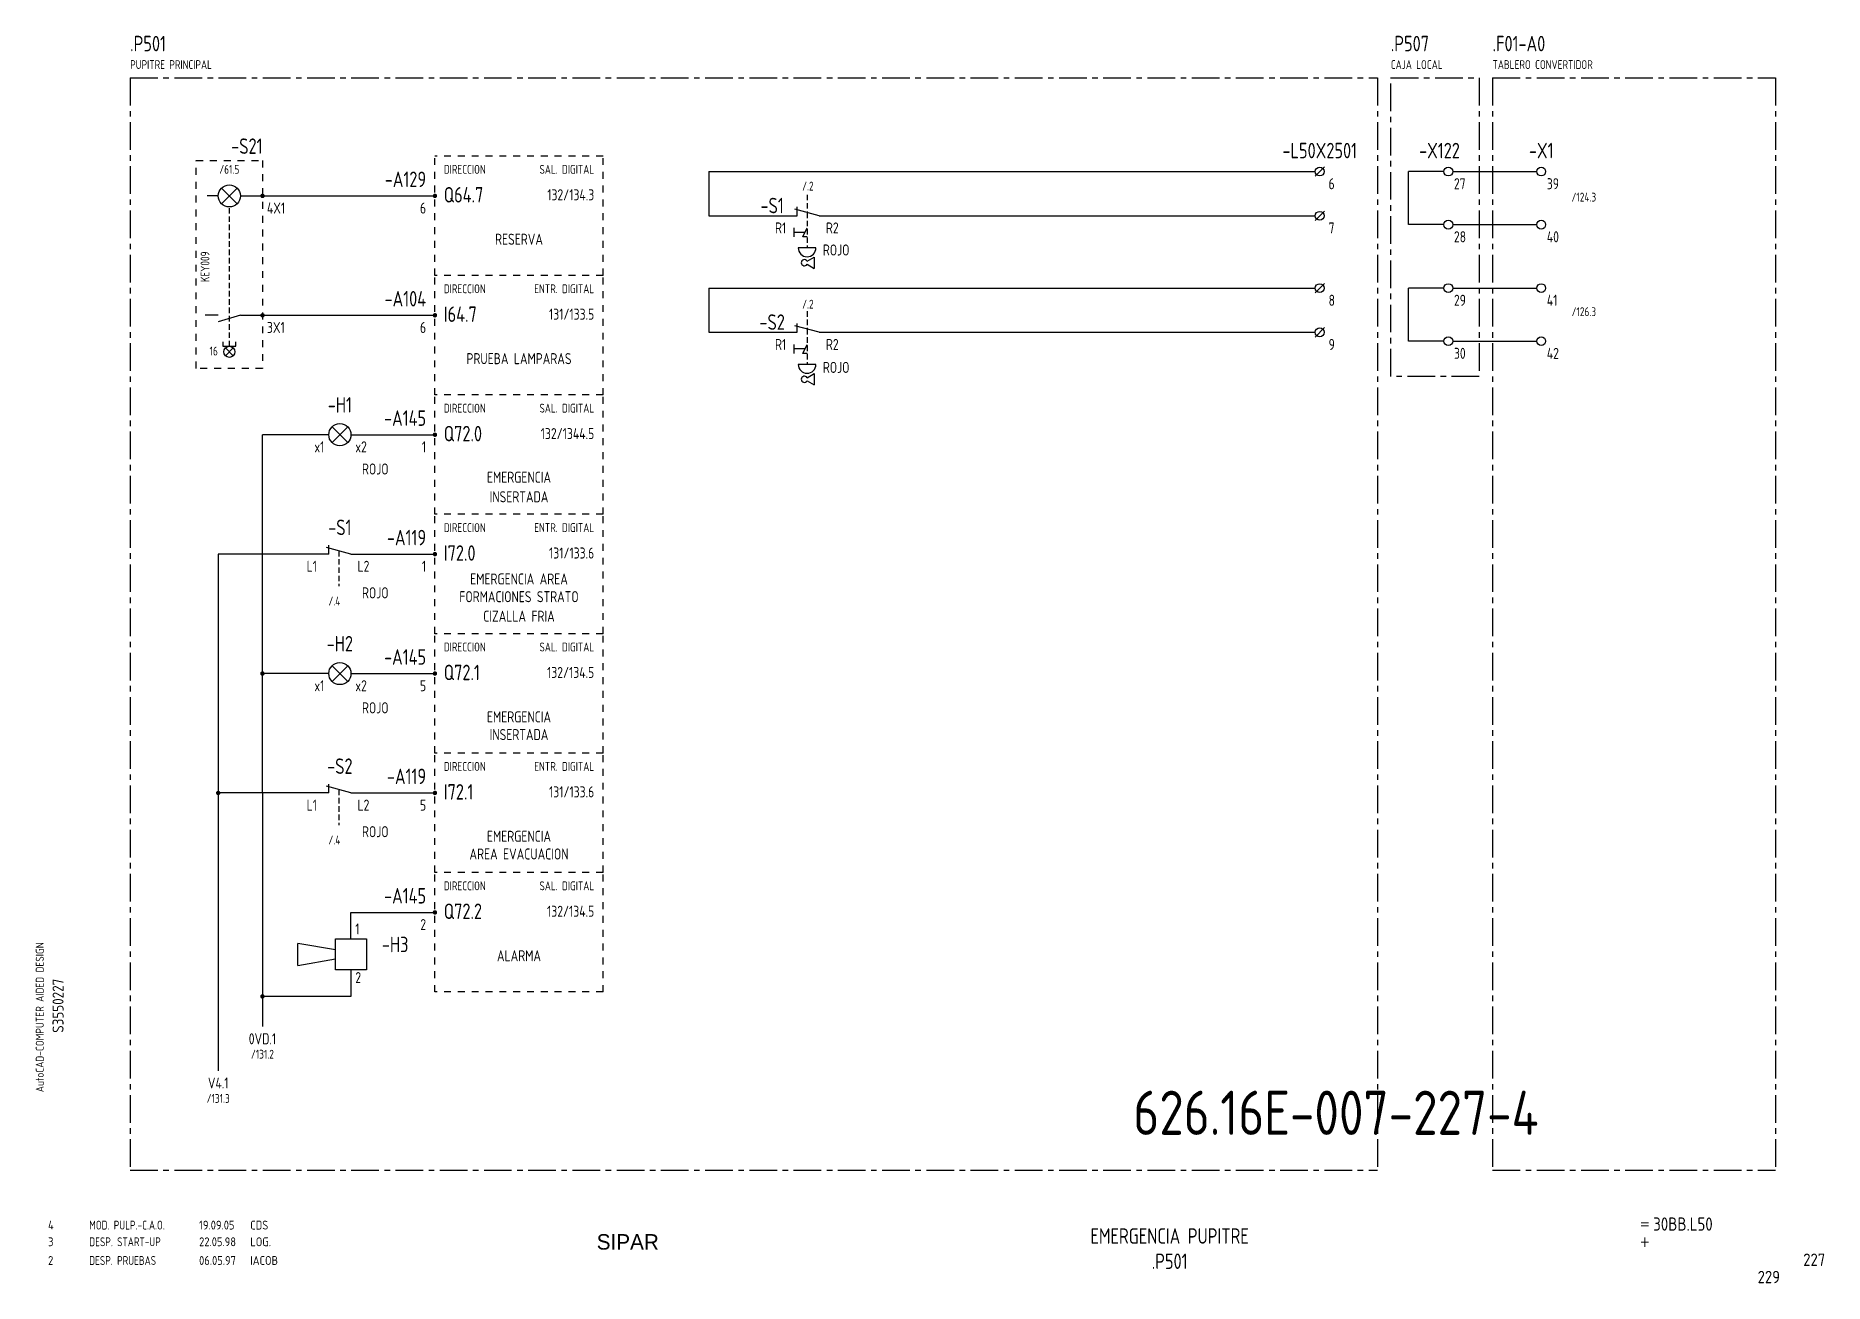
# Model space of a CAD drawing. Extents: x 10 to 414, y 6 to 288.
import ezdxf
from ezdxf.enums import TextEntityAlignment as Align

# ---------------------------------------------------------------- set-up
doc = ezdxf.new("R2010")
doc.units = 0
doc.header["$LTSCALE"] = 5
doc.header["$MEASUREMENT"] = 0
for name, pattern in [('CENTER', [2, 1.25, -0.25, 0.25, -0.25]), ('HIDDEN', [0.375, 0.25, -0.125]), ('HIDDEN1', [0.625, 0.3125, -0.3125])]:
    doc.linetypes.add(name, pattern=pattern)
doc.layers.get('0').update_dxf_attribs({"linetype": 'CONTINUOUS'})
doc.layers.add('CART', color=7, linetype='CONTINUOUS')
doc.styles.add('DIN', font='DIN.shx', dxfattribs={"width": 0.85})
doc.styles.add('N', font='ROMANS', dxfattribs={"width": 0.85, "height": 3})
doc.styles.add('SIMPLEX', font='SIMPLEX', dxfattribs={"width": 0.85})
doc.styles.add('X', font='UNIV.SHX', dxfattribs={"height": 3.5})

# ---------------------------------------------------------------- blocks, each defined once
blk = doc.blocks.new('B5-3')
at = {"linetype": 'Continuous', "const_width": 0.5}
blk.add_lwpolyline([(-0.25, 0, 1), (0.25, 0, 1)], format="xyb", close=True, dxfattribs=at)
blk = doc.blocks.new('NORMALE')
at = {"linetype": 'Continuous'}
blk.add_line((-1.06, -1.06), (1.06, 1.06), dxfattribs=at)
at = {"color": 7}
blk.add_circle((0, 0), 1, dxfattribs=at)
at = {"color": 7, "style": 'SIMPLEX', "flags": 9}
for tag, p in [('QUADRO', (-7.5, 4)), ('SEZIONE', (-7.5, 2.5)), ('NUMO', (-7.5, 1)), ('NUMM', (-7.5, -0.5)), ('NOTEM', (-7.5, -2)), ('NOTEV', (-7.5, -3.5)), ('UTENZA', (-7.5, -5)), ('RIP', (-7.5, -6.5)), ('RAGGIO', (-7.5, -8))]:
    blk.add_attdef(tag, p, '', height=1, dxfattribs=at)
at = {"color": 3, "style": 'SIMPLEX', "flags": 8}
for tag, p in [('NUMI', (1.5, 0.5)), ('MORSETTIERA', (1.5, -2.5))]:
    blk.add_attdef(tag, p, '', height=2, dxfattribs=at)
blk = doc.blocks.new('REV2')
at = {"color": 3, "style": 'DIN'}
for s, width, p in [('2', 0.9, (12.45, 13.79)), ('DESP. PRUEBAS', 0.8, (21.76, 13.79)), ('06.05.97', 0.9, (46.59, 13.79)), ('IACOB', 0.9, (58.16, 13.79))]:
    blk.add_text(s, height=2, dxfattribs=dict(at, width=width)).set_placement(p)
blk = doc.blocks.new('DESP')
at = {"color": 3, "style": 'DIN'}
for s, width, p in [('3', 0.9, (7.45, 13.02)), ('DESP. START-UP', 0.8, (16.76, 13.02)), ('22.05.98', 0.9, (41.59, 13.02)), ('LOG.', 0.9, (53.16, 13.02))]:
    blk.add_text(s, height=2, dxfattribs=dict(at, width=width)).set_placement(p)
blk = doc.blocks.new('3333')
at = {"color": 3, "style": 'DIN'}
for s, width, p in [('4', 0.9, (12.45, 17.79)), ('MOD. PULP.-C.A.O.', 0.8, (21.76, 17.79)), ('19.09.05', 0.9, (46.59, 17.79)), ('CDS', 0.9, (58.16, 17.79))]:
    blk.add_text(s, height=2, dxfattribs=dict(at, width=width)).set_placement(p)

msp = doc.modelspace()

# ---------------------------------------------------------------- linework, layer by layer
at = {"color": 3, "linetype": 'CENTER'}
for p, q in [((31, 278.19), (31, 31.22)), ((31, 278.19), (313, 278.19)), ((313, 278.19), (313, 31.22)), ((339, 278.19), (339, 31.22)), ((339, 278.19), (403, 278.19)), ((403, 278.19), (403, 31.22)), ((31, 31.22), (313, 31.22)), ((339, 31.22), (403, 31.22))]:
    msp.add_line(p, q, dxfattribs=at)
at = {"linetype": 'HIDDEN1'}
for p, q in [((45.93, 212.5), (45.93, 259.5)), ((45.93, 259.5), (60.93, 259.5)), ((60.93, 259.5), (60.93, 212.5)), ((137.91, 260.5), (99.91, 260.5)), ((99.91, 233.5), (99.91, 260.5)), ((137.91, 233.5), (137.91, 260.5)), ((99.91, 206.5), (99.91, 233.5)), ((137.91, 233.5), (99.91, 233.5)), ((137.91, 206.5), (137.91, 233.5)), ((60.93, 212.5), (45.93, 212.5)), ((99.91, 179.5), (99.91, 206.5)), ((137.91, 206.5), (99.91, 206.5)), ((137.91, 179.5), (137.91, 206.5)), ((137.91, 179.5), (99.91, 179.5)), ((99.91, 152.5), (99.91, 179.5)), ((99.91, 152.5), (99.91, 179.5)), ((137.91, 152.5), (137.91, 179.5)), ((137.91, 152.5), (137.91, 179.5)), ((137.91, 152.5), (99.91, 152.5)), ((99.91, 125.5), (99.91, 152.5)), ((137.91, 125.5), (137.91, 152.5)), ((99.91, 98.5), (99.91, 125.5)), ((99.91, 98.5), (99.91, 125.5)), ((137.91, 125.5), (99.91, 125.5)), ((137.91, 98.5), (137.91, 125.5)), ((137.91, 98.5), (137.91, 125.5)), ((99.91, 71.5), (99.91, 98.5)), ((137.91, 98.5), (99.91, 98.5)), ((137.91, 71.5), (137.91, 98.5)), ((137.91, 71.5), (99.91, 71.5))]:
    msp.add_line(p, q, dxfattribs=at)
for p, q in [((161.79, 257), (298.93, 257)), ((161.79, 257), (161.79, 247)), ((328, 257), (320, 257)), ((320, 245), (320, 257)), ((330, 257), (349, 257)), ((50.93, 251.5), (48.43, 251.5)), ((55.93, 251.5), (60.93, 251.5)), ((60.93, 251.5), (99.91, 251.5)), ((161.79, 247), (181.79, 247)), ((186.79, 247), (181.29, 248.5)), ((181.79, 247), (181.79, 249)), ((186.79, 247), (298.93, 247)), ((181.04, 244.25), (181.04, 242.25)), ((183.54, 243.25), (181.04, 243.25)), ((183.04, 242.25), (184.04, 244.25)), ((328, 245), (320, 245)), ((330, 245), (349, 245)), ((184.04, 242.25), (183.04, 242.25)), ((161.79, 230.65), (298.93, 230.65)), ((161.79, 230.65), (161.79, 220.65)), ((320, 218.65), (320, 230.65)), ((328, 230.65), (320, 230.65)), ((330, 230.65), (349, 230.65)), ((50.93, 224.5), (47.93, 224.5)), ((55.93, 224.5), (50.93, 223)), ((55.93, 224.5), (60.93, 224.5)), ((60.93, 224.5), (99.91, 224.5)), ((181.79, 220.65), (181.79, 222.65)), ((51.93, 218.5), (51.93, 217.5)), ((54.93, 217.5), (54.93, 218.5)), ((161.79, 220.65), (181.79, 220.65)), ((186.79, 220.65), (181.29, 222.15)), ((186.79, 220.65), (298.93, 220.65)), ((328, 218.65), (320, 218.65)), ((330, 218.65), (349, 218.65)), ((51.93, 217.5), (54.93, 217.5)), ((181.04, 217.9), (181.04, 215.9)), ((183.54, 216.9), (181.04, 216.9)), ((183.04, 215.9), (184.04, 217.9)), ((184.04, 215.9), (183.04, 215.9)), ((60.91, 116.5), (60.91, 197.5)), ((80.91, 197.5), (99.91, 197.5)), ((50.91, 170.5), (50.91, 53.67)), ((75.91, 170.5), (50.91, 170.5)), ((80.91, 170.5), (75.41, 172)), ((75.91, 170.5), (75.91, 172.5)), ((80.91, 170.5), (99.91, 170.5)), ((80.91, 143.5), (99.91, 143.5)), ((80.91, 116.5), (75.41, 118)), ((75.91, 116.5), (75.91, 118.5)), ((75.91, 116.5), (50.91, 116.5)), ((60.91, 116.5), (60.91, 63.67)), ((80.91, 116.5), (99.91, 116.5)), ((80.91, 89.5), (99.91, 89.5)), ((80.91, 83.5), (80.91, 89.5)), ((68.91, 77.5), (68.91, 82.5)), ((80.91, 76.5), (80.91, 70.5)), ((80.91, 70.5), (60.91, 70.5))]:
    msp.add_line(p, q)
at = {"linetype": 'Continuous'}
for p, q in [((330, 257), (334, 257)), ((51.66, 249.73), (55.2, 253.26)), ((55.2, 249.73), (51.66, 253.26)), ((186.04, 239.75), (182.04, 239.75)), ((184.06, 236.74), (185.67, 237.67)), ((184.06, 236.04), (185.67, 235.11)), ((185.67, 237.67), (185.67, 235.11)), ((54.31, 215.36), (52.54, 217.12)), ((52.54, 215.36), (54.31, 217.12)), ((186.04, 213.4), (182.04, 213.4)), ((184.06, 210.38), (185.67, 211.31)), ((185.67, 211.31), (185.67, 208.75)), ((184.06, 209.68), (185.67, 208.75)), ((76.64, 195.73), (80.18, 199.26)), ((80.18, 195.73), (76.64, 199.26)), ((75.91, 197.5), (60.91, 197.5)), ((75.91, 170.5), (60.91, 170.5)), ((75.91, 143.5), (60.91, 143.5)), ((76.64, 141.73), (80.18, 145.26)), ((80.18, 141.73), (76.64, 145.26)), ((75.91, 116.5), (60.91, 116.5)), ((77.41, 81), (68.91, 82.5)), ((77.41, 83.5), (84.41, 83.5)), ((77.41, 76.5), (77.41, 83.5)), ((84.41, 83.5), (84.41, 76.5)), ((68.91, 77.5), (77.41, 79)), ((84.41, 76.5), (77.41, 76.5))]:
    msp.add_line(p, q, dxfattribs=at)
at = {"linetype": 'HIDDEN'}
for p, q in [((184.04, 251.75), (184.04, 247.75)), ((53.43, 217.5), (53.43, 249)), ((184.04, 247.75), (184.04, 239.75)), ((184.04, 225.4), (184.04, 221.4)), ((184.04, 221.4), (184.04, 213.4)), ((78.16, 171.25), (78.16, 163.25)), ((78.16, 117.25), (78.16, 109.25))]:
    msp.add_line(p, q, dxfattribs=at)
at = {"color": 3, "linetype": 'CENTER'}
msp.add_lwpolyline([(316, 278.19), (336, 278.19), (336, 210.65), (316, 210.65)], close=True, dxfattribs=at)
at = {"const_width": 0.5}
for points in [[(60.66, 143.5, 1), (61.16, 143.5, 1)], [(50.66, 116.5, 1), (51.16, 116.5, 1)], [(60.66, 70.5, 1), (61.16, 70.5, 1)]]:
    msp.add_lwpolyline(points, format="xyb", close=True, dxfattribs=at)
for centre, radius in [((329, 257), 1), ((350, 257), 1), ((53.43, 251.5), 2.5), ((329, 245), 1), ((350, 245), 1), ((329, 230.65), 1), ((350, 230.65), 1), ((329, 218.65), 1), ((350, 218.65), 1), ((78.41, 197.5), 2.5), ((78.41, 143.5), 2.5)]:
    msp.add_circle(centre, radius)
at = {"linetype": 'Continuous'}
msp.add_circle((53.43, 216.24), 1.25, dxfattribs=at)
for centre in [(184.04, 239.75), (184.04, 213.4)]:
    msp.add_arc(centre, 2, 180, 0)
for centre in [(183.44, 236.39), (183.44, 210.03)]:
    msp.add_arc(centre, 0.706, 30, 330, dxfattribs=at)

# ---------------------------------------------------------------- block references
for name, p in [('NORMALE', (299.93, 257)), ('NORMALE', (299.93, 247)), ('NORMALE', (299.93, 230.65)), ('NORMALE', (299.93, 220.65)), ('3333', (0, 0)), ('DESP', (5.01, 1)), ('REV2', (0, -4))]:
    msp.add_blockref(name, p, dxfattribs=at)
for p in [(60.93, 251.5), (60.93, 251.5), (99.91, 251.5), (60.93, 224.5), (60.93, 224.5), (99.91, 224.5), (99.91, 197.5), (99.91, 170.5), (99.91, 143.5), (99.91, 116.5), (99.91, 89.5)]:
    msp.add_blockref('B5-3', p)

# ---------------------------------------------------------------- texts
at = {"color": 3, "style": 'DIN', "width": 0.8}
for s, p in [('.P501', (31, 284.19)), ('.P507', (316, 284.19)), ('.F01-A0', (339, 284.19)), ('Q64.7', (101.91, 250)), ('I64.7', (101.91, 223)), ('Q72.0', (101.91, 196)), ('I72.0', (101.91, 169)), ('Q72.1', (101.91, 142)), ('I72.1', (101.91, 115)), ('Q72.2', (101.91, 88)), ('-H3', (87.91, 80.5))]:
    msp.add_text(s, height=3.5, dxfattribs=at).set_placement(p)
at = {"style": 'DIN', "width": 0.8}
for s, height, p in [('PUPITRE PRINCIPAL', 2, (31, 280.19)), ('CAJA LOCAL', 2, (316, 280.19)), ('TABLERO CONVERTIDOR', 2, (339, 280.19)), ('6', 2.5, (301.93, 253)), ('27', 2.5, (330.27, 253)), ('39', 2.5, (351.27, 253)), ('4X1', 2.5, (61.93, 247.5)), ('7', 2.5, (301.93, 243)), ('28', 2.5, (330.27, 241)), ('40', 2.5, (351.27, 241)), ('8', 2.5, (301.93, 226.65)), ('29', 2.5, (330.27, 226.65)), ('41', 2.5, (351.27, 226.65)), ('3X1', 2.5, (61.93, 220.5)), ('9', 2.5, (301.93, 216.65)), ('30', 2.5, (330.27, 214.65)), ('42', 2.5, (351.27, 214.65)), ('1', 2.5, (81.91, 84.5)), ('2', 2.5, (81.91, 73.5))]:
    msp.add_text(s, height=height, dxfattribs=at).set_placement(p)
at = {"color": 3, "style": 'DIN', "width": 0.8}
for s, p in [('-S21', (60.93, 261)), ('-A129', (97.91, 253.5)), ('-A104', (97.91, 226.5)), ('-A145', (97.91, 199.5)), ('-A119', (97.91, 172.5)), ('-A145', (97.91, 145.5)), ('-A119', (97.91, 118.5)), ('-A145', (97.91, 91.5))]:
    msp.add_text(s, height=3.5, dxfattribs=at).set_placement(p, align=Align.RIGHT)
for s, p in [('-L50X2501', (299.93, 260)), ('-X122', (327, 260)), ('-X1', (350, 260)), ('-S1', (176.14, 247.57)), ('-S2', (176.14, 221.22)), ('-H1', (78.41, 202.5)), ('-S1', (78.41, 174.81)), ('-H2', (78.41, 148.5)), ('-S2', (78.41, 120.81))]:
    msp.add_text(s, height=3.5, dxfattribs=at).set_placement(p, align=Align.CENTER)
at = {"color": 1, "style": 'DIN', "width": 0.8}
msp.add_text('/61.5', height=2, dxfattribs=at).set_placement((53.43, 256.5), align=Align.CENTER)
for s, height, p in [('DIRECCION', 2, (101.91, 256.5)), ('ROJO', 2.5, (187.6, 238.02)), ('DIRECCION', 2, (101.91, 229.5)), ('ROJO', 2.5, (187.6, 211.47)), ('DIRECCION', 2, (101.91, 202.5)), ('ROJO', 2.5, (83.41, 188.5)), ('DIRECCION', 2, (101.91, 175.5)), ('ROJO', 2.5, (83.41, 160.5)), ('DIRECCION', 2, (101.91, 148.5)), ('ROJO', 2.5, (83.41, 134.5)), ('DIRECCION', 2, (101.91, 121.5)), ('ROJO', 2.5, (83.41, 106.5)), ('DIRECCION', 2, (101.91, 94.5))]:
    msp.add_text(s, height=height, dxfattribs=at).set_placement(p)
at = {"color": 1, "linetype": 'Continuous', "style": 'DIN', "width": 0.8}
msp.add_text('SAL. DIGITAL', height=2, dxfattribs=at).set_placement((135.91, 256.5), align=Align.RIGHT)
at = {"style": 'DIN', "width": 0.8}
for s, p in [('132/134.3', (135.91, 250.5)), ('6', (97.91, 247.5)), ('6', (97.91, 220.5)), ('131/133.5', (135.91, 223.5)), ('132/1344.5', (135.91, 196.5)), ('1', (97.91, 193.5)), ('131/133.6', (135.91, 169.5)), ('1', (97.91, 166.5)), ('5', (97.91, 139.5)), ('132/134.5', (135.91, 142.5)), ('131/133.6', (135.91, 115.5)), ('5', (97.91, 112.5)), ('132/134.5', (135.91, 88.5)), ('2', (97.91, 85.5))]:
    msp.add_text(s, height=2.5, dxfattribs=at).set_placement(p, align=Align.RIGHT)
for s, height, p in [('/.2', 2, (184.22, 252.71)), ('/124.3', 2, (359.64, 250.22)), ('RESERVA', 2.5, (118.91, 240.45)), ('/.2', 2, (184.22, 226.01)), ('/126.3', 2, (359.64, 224.31)), ('PRUEBA LAMPARAS', 2.5, (118.91, 213.45)), ('EMERGENCIA', 2.5, (118.91, 186.63)), ('INSERTADA', 2.5, (118.91, 182.22)), ('EMERGENCIA AREA', 2.5, (118.91, 163.63)), ('FORMACIONES STRATO', 2.5, (118.91, 159.63)), ('/.4', 2, (77.18, 158.87)), ('CIZALLA FRIA', 2.5, (118.91, 155.22)), ('EMERGENCIA', 2.5, (118.91, 132.45)), ('INSERTADA', 2.5, (118.91, 128.45)), ('/.4', 2, (77.18, 104.87)), ('EMERGENCIA', 2.5, (118.91, 105.45)), ('AREA EVACUACION', 2.5, (118.91, 101.45)), ('ALARMA', 2.5, (118.91, 78.45)), ('0VD.1', 2.5, (60.91, 59.67)), ('/131.2', 2, (60.91, 56.43)), ('V4.1', 2.5, (50.91, 49.67)), ('/131.3', 2, (50.91, 46.43))]:
    msp.add_text(s, height=height, dxfattribs=at).set_placement(p, align=Align.CENTER)
at = {"color": 7, "style": 'DIN', "width": 0.8}
for s, p in [('R1', (176.79, 243)), ('R2', (188.29, 243)), ('R1', (176.79, 216.65)), ('R2', (188.29, 216.65)), ('x2', (81.91, 193.5)), ('L1', (70.91, 166.5)), ('L2', (82.41, 166.5)), ('x2', (81.91, 139.5)), ('L1', (70.91, 112.5)), ('L2', (82.41, 112.5))]:
    msp.add_text(s, height=2.5, dxfattribs=at).set_placement(p)
at = {"color": 1, "style": 'DIN', "width": 0.8}
msp.add_text('KEY009', height=2, rotation=90, dxfattribs=at).set_placement((48.93, 232))
for s, p in [('ENTR. DIGITAL', (135.91, 229.5)), ('16', (50.83, 215.41)), ('SAL. DIGITAL', (135.91, 202.5)), ('ENTR. DIGITAL', (135.91, 175.5)), ('SAL. DIGITAL', (135.91, 148.5)), ('ENTR. DIGITAL', (135.91, 121.5)), ('SAL. DIGITAL', (135.91, 94.5))]:
    msp.add_text(s, height=2, dxfattribs=at).set_placement(p, align=Align.RIGHT)
at = {"color": 7, "style": 'DIN', "width": 0.8}
for p in [(74.91, 193.5), (74.91, 139.5)]:
    msp.add_text('x1', height=2.5, dxfattribs=at).set_placement(p, align=Align.RIGHT)
at = {"color": 2, "style": 'DIN', "width": 0.8}
for s, p in [('EMERGENCIA PUPITRE', (266, 14.58)), ('.P501', (266, 8.87))]:
    msp.add_text(s, height=3.5, dxfattribs=at).set_placement(p, align=Align.CENTER)
at = {"color": 2, "insert": (257.78, 49.19), "char_height": 10, "width": 111.0411, "attachment_point": 1, "style": 'DIN'}
msp.add_mtext('626.16E-007-227-4', dxfattribs=at)
at = {"layer": 'CART', "color": 1, "style": 'DIN', "width": 0.9}
msp.add_text('AutoCAD-COMPUTER AIDED DESIGN', height=1.8, rotation=90, dxfattribs=at).set_placement((11.47, 48.84))
at = {"layer": 'CART', "color": 3, "style": 'N', "width": 0.85}
for s, p in [('=', (372.24, 17.91)), ('+', (372.24, 13.87))]:
    msp.add_text(s, height=2.5, dxfattribs=at).set_placement(p)
at = {"layer": 'CART', "color": 3, "style": 'DIN', "width": 0.9, "flags": 1}
msp.add_attdef('S3550227', text='', height=2.5, rotation=90, dxfattribs=at).set_placement((15.95, 68.38), align=Align.CENTER)
at = {"layer": 'CART', "color": 3, "style": 'DIN', "width": 0.85}
msp.add_attdef('30BB.L50', text='', height=3, dxfattribs=at).set_placement((375.33, 16.63), align=Align.BOTTOM_LEFT)
at = {"layer": 'CART', "color": 6, "style": 'X', "flags": 1}
msp.add_attdef('SIPAR', text='', height=3.5, dxfattribs=at).set_placement((143.5, 15), align=Align.MIDDLE)
at = {"layer": 'CART', "color": 2, "style": 'DIN', "width": 0.9, "flags": 1}
msp.add_attdef('227', text='', height=2.8, dxfattribs=at).set_placement((414.2, 9.56), align=Align.RIGHT)
at = {"layer": 'CART', "color": 7, "style": 'DIN', "width": 0.9, "flags": 1}
msp.add_attdef('229', (398.93, 5.65), '', height=2.8, dxfattribs=at)

doc.saveas('drawing.dxf')
